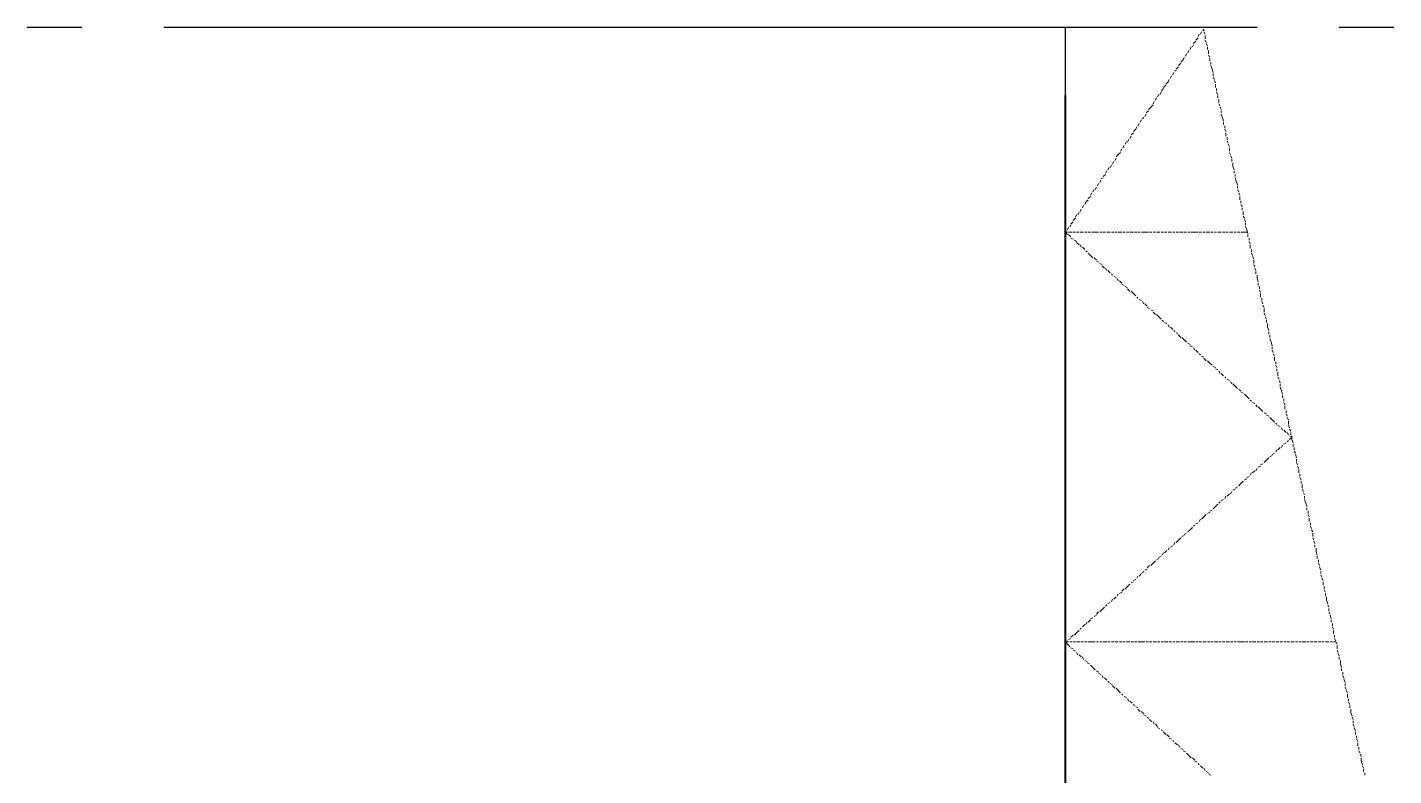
# Model space of a CAD drawing. Extents: x 0 to 604, y 0 to 420.
# Drawn here: x 150.24 to 175.24, y 249.63 to 263.31 of the extents above; entities that cross this region are included whole.
import ezdxf

# ---------------------------------------------------------------- set-up
doc = ezdxf.new("R2010")
doc.units = 0

msp = doc.modelspace()

# ---------------------------------------------------------------- linework, layer by layer
at = {"lineweight": 25}
for p, q in [((151.236, 263.313), (150.241, 263.313)), ((172.741, 263.313), (152.739, 263.313)), ((169.227, 263.313), (169.227, 249.915)), ((175.239, 263.313), (174.244, 263.313))]:
    msp.add_line(p, q, dxfattribs=at)
at = {"color": 7, "lineweight": 5}
for p, q in [((171.725, 263.229), (171.704, 263.186)), ((171.768, 263.271), (171.746, 263.25)), ((171.768, 263.25), (171.768, 263.271)), ((171.789, 263.186), (171.768, 263.229)), ((171.577, 262.996), (171.556, 262.954)), ((171.619, 263.059), (171.577, 263.017)), ((171.662, 263.123), (171.619, 263.08)), ((171.683, 263.186), (171.662, 263.144)), ((171.789, 263.102), (171.789, 263.165)), ((171.81, 263.038), (171.789, 263.08)), ((171.831, 262.975), (171.81, 263.017)), ((171.408, 262.763), (171.387, 262.721)), ((171.45, 262.827), (171.429, 262.784)), ((171.492, 262.89), (171.471, 262.848)), ((171.535, 262.954), (171.513, 262.911)), ((171.831, 262.911), (171.831, 262.954)), ((171.852, 262.827), (171.852, 262.89)), ((171.873, 262.763), (171.852, 262.805)), ((171.873, 262.699), (171.873, 262.742)), ((171.217, 262.488), (171.196, 262.445)), ((171.26, 262.53), (171.238, 262.509)), ((171.302, 262.594), (171.26, 262.551)), ((171.344, 262.657), (171.302, 262.615)), ((171.387, 262.721), (171.344, 262.678)), ((171.894, 262.636), (171.894, 262.678)), ((171.916, 262.551), (171.894, 262.615)), ((171.937, 262.488), (171.916, 262.551)), ((171.069, 262.255), (171.027, 262.213)), ((171.111, 262.318), (171.069, 262.276)), ((171.132, 262.361), (171.111, 262.318)), ((171.175, 262.424), (171.154, 262.382)), ((171.937, 262.424), (171.937, 262.467)), ((171.958, 262.361), (171.937, 262.403)), ((171.979, 262.297), (171.958, 262.34)), ((171.979, 262.213), (171.979, 262.276)), ((170.9, 262.022), (170.879, 261.98)), ((170.942, 262.086), (170.921, 262.043)), ((170.984, 262.128), (170.963, 262.086)), ((171.027, 262.192), (170.984, 262.149)), ((172, 262.149), (172, 262.192)), ((172.022, 262.086), (172, 262.128)), ((172.022, 262.022), (172.022, 262.065)), ((172.043, 261.938), (172.043, 262.001)), ((170.751, 261.789), (170.709, 261.747)), ((170.794, 261.853), (170.751, 261.81)), ((170.836, 261.895), (170.794, 261.853)), ((170.857, 261.959), (170.836, 261.916)), ((172.064, 261.874), (172.043, 261.916)), ((172.085, 261.81), (172.064, 261.853)), ((172.085, 261.747), (172.085, 261.789)), ((170.54, 261.493), (170.519, 261.451)), ((170.582, 261.557), (170.561, 261.514)), ((170.625, 261.62), (170.603, 261.578)), ((170.667, 261.662), (170.646, 261.641)), ((170.709, 261.726), (170.688, 261.683)), ((172.106, 261.662), (172.085, 261.726)), ((172.127, 261.599), (172.106, 261.662)), ((172.127, 261.535), (172.127, 261.578)), ((172.149, 261.472), (172.149, 261.514)), ((170.392, 261.26), (170.37, 261.218)), ((170.434, 261.324), (170.413, 261.281)), ((170.476, 261.387), (170.434, 261.345)), ((170.519, 261.451), (170.476, 261.408)), ((172.17, 261.408), (172.149, 261.451)), ((172.17, 261.324), (172.17, 261.387)), ((172.191, 261.26), (172.191, 261.303)), ((172.212, 261.197), (172.191, 261.239)), ((170.201, 260.985), (170.159, 260.943)), ((170.244, 261.027), (170.201, 260.985)), ((170.265, 261.091), (170.244, 261.048)), ((170.307, 261.154), (170.286, 261.112)), ((170.349, 261.218), (170.328, 261.175)), ((172.233, 261.133), (172.212, 261.175)), ((172.233, 261.048), (172.233, 261.112)), ((172.254, 260.985), (172.233, 261.027)), ((170.032, 260.752), (170.011, 260.71)), ((170.074, 260.795), (170.053, 260.752)), ((170.117, 260.858), (170.095, 260.816)), ((170.159, 260.921), (170.138, 260.879)), ((172.275, 260.921), (172.254, 260.964)), ((172.275, 260.858), (172.275, 260.9)), ((172.297, 260.773), (172.297, 260.837)), ((172.318, 260.71), (172.297, 260.773)), ((169.884, 260.519), (169.863, 260.477)), ((169.926, 260.562), (169.884, 260.541)), ((169.968, 260.625), (169.926, 260.583)), ((169.989, 260.689), (169.968, 260.646)), ((172.318, 260.646), (172.318, 260.689)), ((172.339, 260.583), (172.339, 260.625)), ((172.36, 260.498), (172.339, 260.562)), ((172.381, 260.435), (172.36, 260.498)), ((169.714, 260.286), (169.693, 260.244)), ((169.757, 260.35), (169.736, 260.308)), ((169.799, 260.392), (169.778, 260.35)), ((169.841, 260.456), (169.82, 260.413)), ((172.381, 260.371), (172.381, 260.413)), ((172.403, 260.308), (172.381, 260.35)), ((172.424, 260.244), (172.403, 260.286)), ((169.524, 259.99), (169.503, 259.948)), ((169.566, 260.054), (169.545, 260.011)), ((169.608, 260.117), (169.587, 260.075)), ((169.651, 260.159), (169.608, 260.117)), ((169.693, 260.223), (169.651, 260.181)), ((172.424, 260.159), (172.424, 260.223)), ((172.445, 260.096), (172.445, 260.138)), ((172.466, 260.033), (172.445, 260.075)), ((172.466, 259.969), (172.466, 260.011)), ((169.376, 259.757), (169.333, 259.715)), ((169.418, 259.821), (169.376, 259.779)), ((169.439, 259.884), (169.418, 259.842)), ((169.482, 259.927), (169.46, 259.884)), ((172.487, 259.884), (172.487, 259.948)), ((172.508, 259.821), (172.487, 259.863)), ((172.53, 259.757), (172.508, 259.8)), ((172.53, 259.694), (172.53, 259.736)), ((169.249, 259.588), (169.227, 259.567)), ((169.227, 259.567), (169.27, 259.524)), ((169.227, 259.524), (169.227, 259.567)), ((169.227, 259.567), (169.27, 259.567)), ((169.227, 259.461), (169.227, 259.503)), ((169.291, 259.651), (169.27, 259.609)), ((169.291, 259.567), (169.355, 259.567)), ((169.291, 259.524), (169.333, 259.482)), ((169.333, 259.694), (169.312, 259.673)), ((169.376, 259.567), (169.418, 259.567)), ((169.439, 259.567), (169.482, 259.567)), ((169.503, 259.567), (169.566, 259.567)), ((169.587, 259.567), (169.63, 259.567)), ((169.651, 259.567), (169.693, 259.567)), ((169.714, 259.567), (169.778, 259.567)), ((169.778, 259.567), (169.841, 259.567)), ((169.863, 259.567), (169.905, 259.567)), ((169.926, 259.567), (169.968, 259.567)), ((169.989, 259.567), (170.053, 259.567)), ((170.074, 259.567), (170.117, 259.567)), ((170.138, 259.567), (170.18, 259.567)), ((170.201, 259.567), (170.265, 259.567)), ((170.286, 259.567), (170.328, 259.567)), ((170.349, 259.567), (170.392, 259.567)), ((170.413, 259.567), (170.476, 259.567)), ((170.498, 259.567), (170.54, 259.567)), ((170.561, 259.567), (170.603, 259.567)), ((170.625, 259.567), (170.688, 259.567)), ((170.688, 259.567), (170.751, 259.567)), ((170.773, 259.567), (170.815, 259.567)), ((170.836, 259.567), (170.879, 259.567)), ((170.9, 259.567), (170.963, 259.567)), ((170.984, 259.567), (171.027, 259.567)), ((171.048, 259.567), (171.09, 259.567)), ((171.111, 259.567), (171.175, 259.567)), ((171.196, 259.567), (171.238, 259.567)), ((171.26, 259.567), (171.302, 259.567)), ((171.323, 259.567), (171.387, 259.567)), ((171.408, 259.567), (171.45, 259.567)), ((171.471, 259.567), (171.513, 259.567)), ((171.535, 259.567), (171.598, 259.567)), ((171.598, 259.567), (171.662, 259.567)), ((171.683, 259.567), (171.725, 259.567)), ((171.746, 259.567), (171.789, 259.567)), ((171.81, 259.567), (171.873, 259.567)), ((171.894, 259.567), (171.937, 259.567)), ((171.958, 259.567), (172, 259.567)), ((172.022, 259.567), (172.085, 259.567)), ((172.106, 259.567), (172.149, 259.567)), ((172.17, 259.567), (172.212, 259.567)), ((172.233, 259.567), (172.297, 259.567)), ((172.318, 259.567), (172.36, 259.567)), ((172.381, 259.567), (172.424, 259.567)), ((172.445, 259.567), (172.508, 259.567)), ((172.508, 259.567), (172.551, 259.567)), ((172.551, 259.609), (172.53, 259.673)), ((172.572, 259.546), (172.551, 259.609)), ((172.572, 259.482), (172.572, 259.524)), ((169.227, 259.397), (169.227, 259.44)), ((169.227, 259.313), (169.227, 259.376)), ((169.227, 259.249), (169.227, 259.292)), ((169.227, 259.186), (169.227, 259.228)), ((169.333, 259.461), (169.376, 259.44)), ((169.397, 259.419), (169.439, 259.397)), ((169.439, 259.376), (169.482, 259.334)), ((169.503, 259.334), (169.524, 259.292)), ((169.545, 259.292), (169.587, 259.249)), ((169.608, 259.228), (169.63, 259.207)), ((172.593, 259.419), (172.593, 259.461)), ((172.614, 259.355), (172.593, 259.397)), ((172.614, 259.271), (172.614, 259.334)), ((172.635, 259.207), (172.635, 259.249)), ((169.227, 259.101), (169.227, 259.165)), ((169.227, 259.038), (169.227, 259.08)), ((169.227, 258.974), (169.227, 259.017)), ((169.651, 259.186), (169.693, 259.144)), ((169.693, 259.144), (169.736, 259.101)), ((169.757, 259.101), (169.799, 259.059)), ((169.799, 259.038), (169.841, 259.017)), ((169.863, 258.995), (169.905, 258.974)), ((172.656, 259.144), (172.635, 259.186)), ((172.678, 259.08), (172.656, 259.122)), ((172.678, 258.995), (172.678, 259.059)), ((169.227, 258.889), (169.227, 258.953)), ((169.227, 258.826), (169.227, 258.889)), ((169.227, 258.762), (169.227, 258.805)), ((169.227, 258.699), (169.227, 258.741)), ((169.905, 258.953), (169.947, 258.911)), ((169.968, 258.911), (169.989, 258.868)), ((170.011, 258.868), (170.053, 258.826)), ((170.074, 258.805), (170.095, 258.784)), ((170.117, 258.762), (170.159, 258.741)), ((172.699, 258.932), (172.678, 258.974)), ((172.72, 258.868), (172.699, 258.911)), ((172.72, 258.805), (172.72, 258.847)), ((172.741, 258.72), (172.741, 258.784)), ((169.227, 258.614), (169.227, 258.678)), ((169.227, 258.551), (169.227, 258.593)), ((169.227, 258.487), (169.227, 258.53)), ((170.18, 258.72), (170.201, 258.678)), ((170.222, 258.678), (170.265, 258.635)), ((170.265, 258.614), (170.307, 258.593)), ((170.328, 258.572), (170.37, 258.551)), ((170.37, 258.53), (170.413, 258.487)), ((170.434, 258.487), (170.476, 258.445)), ((172.762, 258.657), (172.741, 258.72)), ((172.762, 258.593), (172.762, 258.635)), ((172.784, 258.53), (172.784, 258.572)), ((172.805, 258.466), (172.784, 258.509)), ((169.227, 258.403), (169.227, 258.466)), ((169.227, 258.339), (169.227, 258.382)), ((169.227, 258.276), (169.227, 258.318)), ((169.227, 258.191), (169.227, 258.255)), ((170.476, 258.445), (170.519, 258.403)), ((170.54, 258.382), (170.561, 258.36)), ((170.582, 258.339), (170.625, 258.318)), ((170.646, 258.297), (170.667, 258.255)), ((170.688, 258.255), (170.73, 258.212)), ((172.805, 258.382), (172.805, 258.445)), ((172.826, 258.318), (172.826, 258.36)), ((172.847, 258.255), (172.826, 258.297)), ((172.868, 258.191), (172.847, 258.233)), ((169.227, 258.127), (169.227, 258.17)), ((169.227, 258.064), (169.227, 258.106)), ((169.227, 257.979), (169.227, 258.043)), ((169.227, 257.916), (169.227, 257.979)), ((170.73, 258.191), (170.773, 258.17)), ((170.794, 258.149), (170.836, 258.127)), ((170.836, 258.106), (170.879, 258.064)), ((170.9, 258.064), (170.942, 258.022)), ((170.942, 258.022), (170.984, 257.979)), ((172.868, 258.106), (172.868, 258.17)), ((172.889, 258.043), (172.868, 258.085)), ((172.911, 257.979), (172.889, 258.022)), ((169.227, 257.852), (169.227, 257.895)), ((169.227, 257.789), (169.227, 257.831)), ((169.227, 257.704), (169.227, 257.768)), ((171.006, 257.958), (171.027, 257.937)), ((171.048, 257.916), (171.09, 257.895)), ((171.111, 257.873), (171.132, 257.831)), ((171.154, 257.831), (171.196, 257.789)), ((171.217, 257.768), (171.238, 257.747)), ((172.911, 257.916), (172.911, 257.958)), ((172.932, 257.831), (172.932, 257.895)), ((172.953, 257.768), (172.932, 257.831)), ((172.953, 257.704), (172.953, 257.747)), ((169.227, 257.641), (169.227, 257.683)), ((169.227, 257.577), (169.227, 257.62)), ((169.227, 257.492), (169.227, 257.556)), ((171.26, 257.725), (171.302, 257.704)), ((171.302, 257.683), (171.344, 257.641)), ((171.365, 257.641), (171.408, 257.598)), ((171.408, 257.598), (171.45, 257.556)), ((171.471, 257.535), (171.513, 257.514)), ((171.513, 257.492), (171.556, 257.471)), ((172.974, 257.641), (172.974, 257.683)), ((172.995, 257.556), (172.974, 257.62)), ((173.016, 257.492), (172.995, 257.556)), ((169.227, 257.429), (169.227, 257.471)), ((169.227, 257.365), (169.227, 257.408)), ((169.227, 257.281), (169.227, 257.344)), ((169.227, 257.217), (169.227, 257.26)), ((171.577, 257.45), (171.598, 257.408)), ((171.619, 257.408), (171.662, 257.365)), ((171.683, 257.344), (171.704, 257.323)), ((171.725, 257.302), (171.768, 257.281)), ((171.768, 257.26), (171.81, 257.217)), ((173.016, 257.429), (173.016, 257.471)), ((173.037, 257.365), (173.016, 257.408)), ((173.059, 257.302), (173.037, 257.344)), ((173.059, 257.217), (173.059, 257.281)), ((169.227, 257.154), (169.227, 257.196)), ((169.227, 257.069), (169.227, 257.133)), ((169.227, 257.006), (169.227, 257.069)), ((169.227, 256.942), (169.227, 256.985)), ((171.831, 257.217), (171.873, 257.175)), ((171.873, 257.175), (171.916, 257.133)), ((171.937, 257.111), (171.979, 257.09)), ((171.979, 257.069), (172.022, 257.048)), ((172.043, 257.027), (172.064, 256.985)), ((172.085, 256.985), (172.127, 256.942)), ((173.08, 257.154), (173.08, 257.196)), ((173.101, 257.09), (173.08, 257.133)), ((173.101, 257.027), (173.101, 257.069)), ((173.122, 256.942), (173.122, 257.006)), ((169.227, 256.879), (169.227, 256.921)), ((169.227, 256.794), (169.227, 256.858)), ((169.227, 256.731), (169.227, 256.773)), ((172.149, 256.921), (172.17, 256.9)), ((172.191, 256.879), (172.233, 256.858)), ((172.254, 256.836), (172.275, 256.794)), ((172.297, 256.794), (172.339, 256.752)), ((172.339, 256.752), (172.381, 256.709)), ((173.143, 256.879), (173.122, 256.921)), ((173.165, 256.815), (173.143, 256.858)), ((173.165, 256.752), (173.165, 256.794)), ((173.186, 256.667), (173.165, 256.731)), ((169.227, 256.667), (169.227, 256.709)), ((169.227, 256.582), (169.227, 256.646)), ((169.227, 256.519), (169.227, 256.561)), ((169.227, 256.455), (169.227, 256.498)), ((172.403, 256.688), (172.445, 256.667)), ((172.445, 256.646), (172.487, 256.625)), ((172.508, 256.603), (172.551, 256.561)), ((172.551, 256.561), (172.593, 256.519)), ((172.614, 256.498), (172.635, 256.476)), ((173.207, 256.603), (173.186, 256.667)), ((173.207, 256.54), (173.207, 256.582)), ((173.228, 256.476), (173.228, 256.519)), ((169.227, 256.371), (169.227, 256.434)), ((169.227, 256.307), (169.227, 256.349)), ((169.227, 256.244), (169.227, 256.286)), ((172.656, 256.455), (172.699, 256.434)), ((172.72, 256.413), (172.741, 256.371)), ((172.762, 256.371), (172.805, 256.328)), ((172.805, 256.328), (172.847, 256.286)), ((172.868, 256.265), (172.911, 256.244)), ((173.249, 256.413), (173.228, 256.455)), ((173.249, 256.328), (173.249, 256.392)), ((173.27, 256.265), (173.27, 256.307)), ((173.292, 256.201), (173.27, 256.244)), ((169.227, 256.159), (169.227, 256.223)), ((169.227, 256.096), (169.227, 256.159)), ((169.227, 256.032), (169.227, 256.074)), ((169.227, 255.968), (169.227, 256.011)), ((172.911, 256.223), (172.953, 256.201)), ((172.974, 256.18), (173.016, 256.138)), ((173.016, 256.138), (173.059, 256.096)), ((173.08, 256.074), (173.101, 256.053)), ((173.122, 256.032), (173.165, 256.011)), ((173.186, 255.99), (173.207, 255.947)), ((173.313, 256.138), (173.292, 256.18)), ((173.313, 256.053), (173.313, 256.117)), ((173.334, 255.99), (173.313, 256.032)), ((169.227, 255.884), (169.227, 255.947)), ((169.227, 255.82), (169.227, 255.863)), ((169.227, 255.757), (169.227, 255.799)), ((169.227, 255.672), (169.227, 255.736)), ((173.228, 255.947), (173.27, 255.905)), ((173.292, 255.905), (173.313, 255.863)), ((173.313, 255.757), (173.292, 255.736)), ((173.355, 255.926), (173.334, 255.968)), ((173.334, 255.841), (173.376, 255.82)), ((173.376, 255.82), (173.334, 255.778)), ((173.355, 255.863), (173.355, 255.905)), ((173.376, 255.778), (173.376, 255.841)), ((173.397, 255.714), (173.376, 255.778)), ((169.227, 255.609), (169.227, 255.651)), ((169.227, 255.545), (169.227, 255.588)), ((169.227, 255.46), (169.227, 255.524)), ((173.016, 255.482), (172.974, 255.46)), ((173.059, 255.524), (173.016, 255.503)), ((173.101, 255.588), (173.08, 255.545)), ((173.165, 255.63), (173.122, 255.588)), ((173.207, 255.672), (173.186, 255.63)), ((173.27, 255.714), (173.228, 255.693)), ((173.397, 255.651), (173.397, 255.693)), ((173.418, 255.588), (173.418, 255.63)), ((173.44, 255.524), (173.418, 255.566)), ((173.461, 255.439), (173.44, 255.503)), ((169.227, 255.397), (169.227, 255.439)), ((169.227, 255.333), (169.227, 255.376)), ((169.227, 255.27), (169.227, 255.312)), ((169.227, 255.185), (169.227, 255.249)), ((172.741, 255.249), (172.72, 255.206)), ((172.805, 255.291), (172.762, 255.27)), ((172.847, 255.333), (172.805, 255.312)), ((172.911, 255.397), (172.868, 255.355)), ((172.953, 255.439), (172.911, 255.397)), ((173.461, 255.376), (173.461, 255.418)), ((173.482, 255.312), (173.461, 255.355)), ((173.503, 255.249), (173.482, 255.291)), ((169.227, 255.122), (169.227, 255.164)), ((169.227, 255.058), (169.227, 255.101)), ((169.227, 254.974), (169.227, 255.037)), ((172.487, 255.016), (172.445, 254.974)), ((172.551, 255.058), (172.508, 255.037)), ((172.593, 255.101), (172.551, 255.079)), ((172.635, 255.164), (172.614, 255.122)), ((172.699, 255.206), (172.656, 255.164)), ((173.503, 255.164), (173.503, 255.228)), ((173.524, 255.101), (173.524, 255.143)), ((173.546, 255.037), (173.524, 255.079)), ((173.546, 254.974), (173.546, 255.016)), ((169.227, 254.91), (169.227, 254.952)), ((169.227, 254.847), (169.227, 254.889)), ((169.227, 254.762), (169.227, 254.825)), ((169.227, 254.698), (169.227, 254.741)), ((172.17, 254.741), (172.149, 254.698)), ((172.233, 254.783), (172.191, 254.741)), ((172.275, 254.825), (172.254, 254.783)), ((172.339, 254.868), (172.297, 254.847)), ((172.381, 254.91), (172.339, 254.889)), ((172.445, 254.974), (172.403, 254.931)), ((173.567, 254.889), (173.567, 254.952)), ((173.588, 254.825), (173.567, 254.868)), ((173.609, 254.762), (173.588, 254.804)), ((173.609, 254.698), (173.609, 254.741)), ((169.227, 254.635), (169.227, 254.677)), ((169.227, 254.55), (169.227, 254.614)), ((169.227, 254.487), (169.227, 254.529)), ((171.916, 254.487), (171.873, 254.466)), ((171.979, 254.55), (171.937, 254.508)), ((172.022, 254.593), (171.979, 254.55)), ((172.064, 254.635), (172.043, 254.614)), ((172.127, 254.677), (172.085, 254.656)), ((173.63, 254.614), (173.609, 254.677)), ((173.651, 254.55), (173.63, 254.614)), ((173.651, 254.487), (173.651, 254.529)), ((169.227, 254.423), (169.227, 254.466)), ((169.227, 254.36), (169.227, 254.402)), ((169.227, 254.275), (169.227, 254.339)), ((169.227, 254.212), (169.227, 254.254)), ((171.662, 254.254), (171.619, 254.233)), ((171.704, 254.317), (171.683, 254.275)), ((171.768, 254.36), (171.725, 254.317)), ((171.81, 254.402), (171.768, 254.36)), ((171.873, 254.445), (171.831, 254.423)), ((173.673, 254.423), (173.673, 254.466)), ((173.694, 254.36), (173.673, 254.402)), ((173.694, 254.275), (173.694, 254.339)), ((173.715, 254.212), (173.715, 254.254)), ((169.227, 254.148), (169.227, 254.19)), ((169.227, 254.063), (169.227, 254.127)), ((169.227, 254), (169.227, 254.042)), ((169.227, 253.936), (169.227, 253.979)), ((171.344, 253.979), (171.302, 253.936)), ((171.408, 254.021), (171.365, 254)), ((171.45, 254.063), (171.408, 254.042)), ((171.513, 254.127), (171.471, 254.085)), ((171.556, 254.169), (171.513, 254.127)), ((171.598, 254.212), (171.577, 254.19)), ((173.736, 254.148), (173.715, 254.19)), ((173.757, 254.085), (173.736, 254.127)), ((173.757, 254), (173.757, 254.063)), ((173.778, 253.936), (173.757, 253.979)), ((169.227, 253.852), (169.227, 253.915)), ((169.227, 253.788), (169.227, 253.831)), ((169.227, 253.725), (169.227, 253.767)), ((171.09, 253.746), (171.048, 253.704)), ((171.132, 253.788), (171.111, 253.767)), ((171.196, 253.831), (171.154, 253.81)), ((171.238, 253.894), (171.217, 253.852)), ((171.302, 253.936), (171.26, 253.894)), ((173.799, 253.873), (173.778, 253.915)), ((173.799, 253.81), (173.799, 253.852)), ((173.821, 253.725), (173.821, 253.788)), ((169.227, 253.64), (169.227, 253.704)), ((169.227, 253.577), (169.227, 253.619)), ((169.227, 253.513), (169.227, 253.555)), ((169.227, 253.45), (169.227, 253.492)), ((170.836, 253.513), (170.794, 253.471)), ((170.879, 253.555), (170.836, 253.513)), ((170.942, 253.598), (170.9, 253.577)), ((170.984, 253.64), (170.942, 253.619)), ((171.027, 253.704), (171.006, 253.661)), ((173.842, 253.661), (173.821, 253.725)), ((173.842, 253.598), (173.842, 253.64)), ((173.863, 253.534), (173.863, 253.577)), ((173.884, 253.471), (173.863, 253.513)), ((169.227, 253.365), (169.227, 253.429)), ((169.227, 253.302), (169.227, 253.344)), ((169.227, 253.238), (169.227, 253.28)), ((170.561, 253.28), (170.54, 253.238)), ((170.625, 253.323), (170.582, 253.28)), ((170.667, 253.365), (170.646, 253.344)), ((170.73, 253.407), (170.688, 253.386)), ((170.773, 253.471), (170.73, 253.429)), ((173.905, 253.386), (173.884, 253.45)), ((173.905, 253.323), (173.905, 253.365)), ((173.927, 253.259), (173.905, 253.302)), ((173.948, 253.196), (173.927, 253.238)), ((169.227, 253.153), (169.227, 253.217)), ((169.227, 253.09), (169.227, 253.132)), ((169.227, 253.026), (169.227, 253.069)), ((169.227, 252.942), (169.227, 253.005)), ((170.265, 252.984), (170.222, 252.963)), ((170.307, 253.048), (170.265, 253.005)), ((170.37, 253.09), (170.328, 253.048)), ((170.413, 253.132), (170.37, 253.09)), ((170.476, 253.174), (170.434, 253.153)), ((170.519, 253.217), (170.476, 253.196)), ((173.948, 253.111), (173.948, 253.174)), ((173.969, 253.048), (173.969, 253.09)), ((173.99, 252.984), (173.969, 253.026)), ((169.227, 252.878), (169.227, 252.92)), ((169.227, 252.815), (169.227, 252.857)), ((169.227, 252.73), (169.227, 252.793)), ((169.989, 252.751), (169.968, 252.73)), ((170.053, 252.793), (170.011, 252.772)), ((170.095, 252.857), (170.074, 252.815)), ((170.159, 252.899), (170.117, 252.857)), ((170.201, 252.942), (170.18, 252.92)), ((173.99, 252.92), (173.99, 252.963)), ((174.011, 252.836), (174.011, 252.899)), ((174.032, 252.772), (174.011, 252.836)), ((174.054, 252.709), (174.032, 252.751)), ((169.227, 252.667), (169.227, 252.709)), ((169.227, 252.603), (169.227, 252.645)), ((169.227, 252.54), (169.227, 252.582)), ((169.227, 252.455), (169.227, 252.518)), ((169.736, 252.518), (169.693, 252.497)), ((169.799, 252.561), (169.757, 252.54)), ((169.841, 252.624), (169.799, 252.582)), ((169.905, 252.667), (169.863, 252.624)), ((169.947, 252.709), (169.905, 252.667)), ((174.054, 252.645), (174.054, 252.688)), ((174.075, 252.582), (174.054, 252.624)), ((174.096, 252.497), (174.075, 252.561)), ((169.227, 252.391), (169.227, 252.434)), ((169.227, 252.328), (169.227, 252.37)), ((169.227, 252.243), (169.227, 252.307)), ((169.439, 252.243), (169.397, 252.201)), ((169.482, 252.286), (169.439, 252.243)), ((169.524, 252.328), (169.503, 252.307)), ((169.587, 252.391), (169.545, 252.349)), ((169.63, 252.434), (169.608, 252.391)), ((169.693, 252.476), (169.651, 252.434)), ((174.096, 252.434), (174.096, 252.476)), ((174.117, 252.37), (174.117, 252.412)), ((174.138, 252.307), (174.117, 252.349)), ((174.138, 252.222), (174.138, 252.286)), ((169.227, 252.18), (169.227, 252.222)), ((169.227, 252.116), (169.227, 252.159)), ((169.27, 252.095), (169.227, 252.074)), ((169.227, 252.031), (169.227, 252.095)), ((169.227, 252.074), (169.291, 252.074)), ((169.227, 252.074), (169.27, 252.031)), ((169.227, 251.968), (169.227, 252.01)), ((169.27, 252.031), (169.312, 251.989)), ((169.333, 252.137), (169.291, 252.116)), ((169.312, 252.074), (169.355, 252.074)), ((169.376, 252.201), (169.333, 252.159)), ((169.376, 252.074), (169.418, 252.074)), ((169.439, 252.074), (169.503, 252.074)), ((169.524, 252.074), (169.566, 252.074)), ((169.587, 252.074), (169.63, 252.074)), ((169.651, 252.074), (169.714, 252.074)), ((169.714, 252.074), (169.778, 252.074)), ((169.799, 252.074), (169.841, 252.074)), ((169.863, 252.074), (169.905, 252.074)), ((169.926, 252.074), (169.989, 252.074)), ((170.011, 252.074), (170.053, 252.074)), ((170.074, 252.074), (170.117, 252.074)), ((170.138, 252.074), (170.201, 252.074)), ((170.222, 252.074), (170.265, 252.074)), ((170.286, 252.074), (170.328, 252.074)), ((170.349, 252.074), (170.413, 252.074)), ((170.434, 252.074), (170.476, 252.074)), ((170.498, 252.074), (170.54, 252.074)), ((170.561, 252.074), (170.625, 252.074)), ((170.625, 252.074), (170.688, 252.074)), ((170.709, 252.074), (170.751, 252.074)), ((170.773, 252.074), (170.815, 252.074)), ((170.836, 252.074), (170.9, 252.074)), ((170.921, 252.074), (170.963, 252.074)), ((170.984, 252.074), (171.027, 252.074)), ((171.048, 252.074), (171.111, 252.074)), ((171.132, 252.074), (171.175, 252.074)), ((171.196, 252.074), (171.238, 252.074)), ((171.26, 252.074), (171.323, 252.074)), ((171.344, 252.074), (171.387, 252.074)), ((171.408, 252.074), (171.45, 252.074)), ((171.471, 252.074), (171.535, 252.074)), ((171.535, 252.074), (171.598, 252.074)), ((171.619, 252.074), (171.662, 252.074)), ((171.683, 252.074), (171.725, 252.074)), ((171.746, 252.074), (171.81, 252.074)), ((171.831, 252.074), (171.873, 252.074)), ((171.894, 252.074), (171.937, 252.074)), ((171.958, 252.074), (172.022, 252.074)), ((172.043, 252.074), (172.085, 252.074)), ((172.106, 252.074), (172.149, 252.074)), ((172.17, 252.074), (172.233, 252.074)), ((172.254, 252.074), (172.297, 252.074)), ((172.318, 252.074), (172.36, 252.074)), ((172.381, 252.074), (172.445, 252.074)), ((172.445, 252.074), (172.508, 252.074)), ((172.53, 252.074), (172.572, 252.074)), ((172.593, 252.074), (172.635, 252.074)), ((172.656, 252.074), (172.72, 252.074)), ((172.741, 252.074), (172.784, 252.074)), ((172.805, 252.074), (172.847, 252.074)), ((172.868, 252.074), (172.932, 252.074)), ((172.953, 252.074), (172.995, 252.074)), ((173.016, 252.074), (173.059, 252.074)), ((173.08, 252.074), (173.143, 252.074)), ((173.165, 252.074), (173.207, 252.074)), ((173.228, 252.074), (173.27, 252.074)), ((173.292, 252.074), (173.334, 252.074)), ((173.355, 252.074), (173.418, 252.074)), ((173.44, 252.074), (173.482, 252.074)), ((173.503, 252.074), (173.546, 252.074)), ((173.567, 252.074), (173.63, 252.074)), ((173.651, 252.074), (173.694, 252.074)), ((173.715, 252.074), (173.757, 252.074)), ((173.778, 252.074), (173.842, 252.074)), ((173.863, 252.074), (173.905, 252.074)), ((173.927, 252.074), (173.969, 252.074)), ((173.99, 252.074), (174.054, 252.074)), ((174.075, 252.074), (174.117, 252.074)), ((174.138, 252.074), (174.18, 252.074)), ((174.159, 252.159), (174.159, 252.201)), ((174.18, 252.095), (174.159, 252.137)), ((174.202, 252.031), (174.18, 252.074)), ((174.202, 251.947), (174.202, 252.01)), ((169.227, 251.905), (169.227, 251.947)), ((169.227, 251.82), (169.227, 251.883)), ((169.227, 251.756), (169.227, 251.799)), ((169.227, 251.693), (169.227, 251.735)), ((169.333, 251.968), (169.376, 251.947)), ((169.376, 251.926), (169.418, 251.905)), ((169.439, 251.883), (169.46, 251.841)), ((169.482, 251.841), (169.524, 251.799)), ((169.545, 251.799), (169.566, 251.756)), ((169.587, 251.735), (169.63, 251.714)), ((174.223, 251.883), (174.202, 251.926)), ((174.244, 251.82), (174.223, 251.862)), ((174.244, 251.756), (174.244, 251.799)), ((174.265, 251.672), (174.265, 251.735)), ((169.227, 251.629), (169.227, 251.672)), ((169.227, 251.545), (169.227, 251.608)), ((169.227, 251.481), (169.227, 251.524)), ((169.63, 251.693), (169.672, 251.672)), ((169.693, 251.65), (169.736, 251.608)), ((169.736, 251.608), (169.778, 251.566)), ((169.799, 251.545), (169.841, 251.524)), ((169.841, 251.502), (169.884, 251.481)), ((174.286, 251.608), (174.265, 251.672)), ((174.286, 251.545), (174.286, 251.587)), ((174.308, 251.481), (174.308, 251.524)), ((169.227, 251.418), (169.227, 251.46)), ((169.227, 251.333), (169.227, 251.397)), ((169.227, 251.269), (169.227, 251.312)), ((169.227, 251.206), (169.227, 251.248)), ((169.905, 251.46), (169.926, 251.418)), ((169.947, 251.418), (169.989, 251.375)), ((170.011, 251.354), (170.032, 251.333)), ((170.053, 251.312), (170.095, 251.291)), ((170.095, 251.269), (170.138, 251.227)), ((174.329, 251.418), (174.308, 251.46)), ((174.35, 251.333), (174.329, 251.397)), ((174.35, 251.269), (174.35, 251.312)), ((174.371, 251.206), (174.35, 251.248)), ((169.227, 251.121), (169.227, 251.185)), ((169.227, 251.058), (169.227, 251.1)), ((169.227, 250.994), (169.227, 251.037)), ((170.159, 251.227), (170.201, 251.185)), ((170.201, 251.185), (170.244, 251.143)), ((170.265, 251.121), (170.286, 251.1)), ((170.307, 251.079), (170.349, 251.058)), ((170.37, 251.037), (170.392, 250.994)), ((170.413, 250.994), (170.455, 250.952)), ((174.392, 251.143), (174.371, 251.185)), ((174.392, 251.058), (174.392, 251.121)), ((174.413, 250.994), (174.413, 251.037)), ((169.227, 250.91), (169.227, 250.973)), ((169.227, 250.846), (169.227, 250.888)), ((169.227, 250.783), (169.227, 250.825)), ((169.227, 250.719), (169.227, 250.762)), ((170.476, 250.931), (170.498, 250.91)), ((170.519, 250.888), (170.561, 250.867)), ((170.561, 250.846), (170.603, 250.804)), ((170.625, 250.804), (170.667, 250.762)), ((170.667, 250.74), (170.709, 250.719)), ((174.435, 250.931), (174.413, 250.973)), ((174.435, 250.867), (174.435, 250.91)), ((174.456, 250.783), (174.456, 250.846)), ((174.477, 250.719), (174.456, 250.783)), ((169.227, 250.634), (169.227, 250.698)), ((169.227, 250.571), (169.227, 250.613)), ((169.227, 250.507), (169.227, 250.55)), ((169.227, 250.423), (169.227, 250.486)), ((170.73, 250.698), (170.751, 250.677)), ((170.773, 250.656), (170.815, 250.613)), ((170.836, 250.613), (170.857, 250.571)), ((170.879, 250.571), (170.921, 250.529)), ((170.921, 250.507), (170.963, 250.486)), ((174.498, 250.656), (174.477, 250.698)), ((174.498, 250.592), (174.498, 250.634)), ((174.519, 250.529), (174.498, 250.571)), ((174.54, 250.444), (174.519, 250.507)), ((169.227, 250.359), (169.227, 250.402)), ((169.227, 250.296), (169.227, 250.338)), ((169.227, 250.211), (169.227, 250.275)), ((170.984, 250.465), (171.027, 250.444)), ((171.027, 250.423), (171.069, 250.381)), ((171.09, 250.381), (171.132, 250.338)), ((171.132, 250.317), (171.175, 250.296)), ((171.196, 250.275), (171.217, 250.254)), ((171.238, 250.232), (171.281, 250.19)), ((174.54, 250.381), (174.54, 250.423)), ((174.561, 250.317), (174.561, 250.359)), ((174.583, 250.254), (174.561, 250.296)), ((174.583, 250.169), (174.583, 250.232)), ((169.227, 250.148), (169.227, 250.19)), ((169.227, 250.084), (169.227, 250.126)), ((169.227, 250), (169.227, 250.063)), ((169.227, 249.936), (169.227, 249.978)), ((171.302, 250.19), (171.323, 250.148)), ((171.344, 250.126), (171.387, 250.105)), ((171.387, 250.084), (171.429, 250.063)), ((171.45, 250.042), (171.492, 250)), ((171.492, 250), (171.535, 249.957)), ((174.604, 250.105), (174.604, 250.148)), ((174.625, 250.042), (174.604, 250.084)), ((174.646, 249.978), (174.625, 250.021)), ((169.227, 249.873), (169.227, 249.915)), ((169.227, 249.809), (169.227, 249.851)), ((169.227, 249.724), (169.227, 249.788)), ((171.556, 249.957), (171.598, 249.915)), ((171.598, 249.894), (171.641, 249.873)), ((171.662, 249.851), (171.683, 249.83)), ((171.704, 249.809), (171.746, 249.767)), ((171.768, 249.767), (171.789, 249.724)), ((174.646, 249.894), (174.646, 249.957)), ((174.667, 249.83), (174.646, 249.894)), ((174.689, 249.767), (174.667, 249.809)), ((174.689, 249.703), (174.689, 249.745)), ((169.227, 249.661), (169.227, 249.703)), ((169.227, 249.597), (169.227, 249.64)), ((171.81, 249.703), (171.852, 249.682)), ((171.852, 249.661), (171.894, 249.64)), ((174.71, 249.64), (174.71, 249.682))]:
    msp.add_line(p, q, dxfattribs=at)
at = {"color": 7, "lineweight": 40}
msp.add_line((169.227, 262.065), (169.227, 174.561), dxfattribs=at)

doc.saveas('drawing.dxf')
